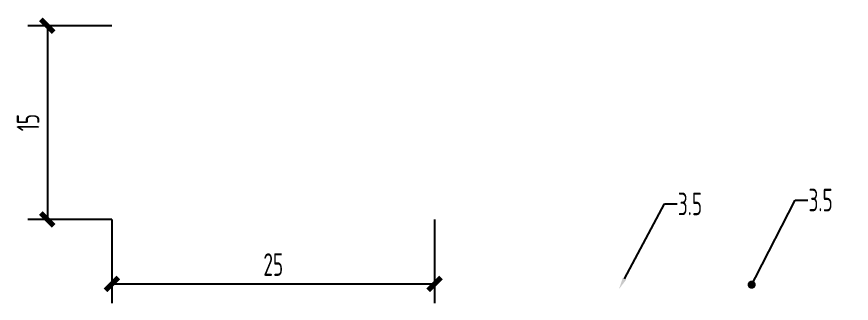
# Model space of a CAD drawing. Extents: x -337 to 273738, y -225 to 2088994.
# Drawn here: x 44461 to 44525.6, y 277060.1 to 277082.3 of the extents above; entities that cross this region are included whole.
import ezdxf
from ezdxf import colors
from ezdxf.entities.mleader import LeaderData, LeaderLine
from ezdxf.math import Vec2, Vec3

# ---------------------------------------------------------------- set-up
doc = ezdxf.new("R2010")
doc.units = 0
doc.header["$LTSCALE"] = 1000
doc.layers.get('0').update_dxf_attribs({"linetype": 'CONTINUOUS'})
doc.layers.get('Defpoints').update_dxf_attribs({"linetype": 'CONTINUOUS'})
doc.layers.add('E-REQU-DIMS', color=30, linetype='CONTINUOUS')
doc.styles.add('TH-STYLE3', font='tssdeng.shx', dxfattribs={"width": 0.65, "bigfont": 'tssdchn.shx'})
doc.dimstyles.new('E-DIMA05', dxfattribs={"dimscale": 0.5, "dimtxt": 3.5, "dimasz": 2, "dimexe": 3, "dimexo": 0, "dimgap": 1.25, "dimtad": 1, "dimdec": 1, "dimrnd": 1, "dimdsep": 46, "dimtxsty": 'TH-STYLE3', "dimblk1": 'ARCHTICK', "dimblk2": 'ARCHTICK', "dimsah": 1, "dimcen": 0, "dimclrt": 6, "dimadec": 0, "dimazin": 0, "dimtfac": 1, "dimtdec": 1, "dimtix": 1, "dimtmove": 2, "dimatfit": 3, "dimldrblk": 'ARCHTICK', "dimfxl": 1, "dimtolj": 1, "dimarcsym": 0})

# ---------------------------------------------------------------- blocks, each defined once
blk = doc.blocks.new('_ArchTick')
at = {"color": 0, "linetype": 'ByBlock', "const_width": 0.4}
blk.add_lwpolyline([(-0.5, -0.5), (0.5, 0.5)], dxfattribs=at)
blk = doc.blocks.new('*D508')
at = {"layer": 'Defpoints', "color": 0, "transparency": 16777216}
for p in [(44468.344, 277066.614), (44493.349, 277066.614), (44493.349, 277061.614)]:
    blk.add_point(p, dxfattribs=at)
at = {"layer": 'E-REQU-DIMS', "color": 0, "lineweight": -2, "transparency": 16777216}
for p, q in [((44468.344, 277066.614), (44468.344, 277060.114)), ((44493.349, 277066.614), (44493.349, 277060.114)), ((44468.344, 277061.614), (44493.349, 277061.614))]:
    blk.add_line(p, q, dxfattribs=at)
at = {"layer": 'E-REQU-DIMS', "color": 0, "lineweight": -2, "transparency": 16777216, "rotation": 180}
blk.add_blockref('_ArchTick', (44468.344, 277061.614), dxfattribs=at)
at = {"layer": 'E-REQU-DIMS', "color": 0, "lineweight": -2, "transparency": 16777216}
blk.add_blockref('_ArchTick', (44493.349, 277061.614), dxfattribs=at)
at = {"layer": 'E-REQU-DIMS', "color": 6, "transparency": 16777216, "insert": (44480.847, 277063.114), "char_height": 1.75, "attachment_point": 5, "style": 'TH-STYLE3'}
blk.add_mtext('\\A1;25', dxfattribs=at)
blk = doc.blocks.new('*D509')
at = {"layer": 'Defpoints', "color": 0, "transparency": 16777216}
for p in [(44468.344, 277081.614), (44463.344, 277066.614), (44468.344, 277066.614)]:
    blk.add_point(p, dxfattribs=at)
at = {"layer": 'E-REQU-DIMS', "color": 0, "lineweight": -2, "transparency": 16777216}
for p, q in [((44468.344, 277081.614), (44461.844, 277081.614)), ((44463.344, 277081.614), (44463.344, 277066.614)), ((44468.344, 277066.614), (44461.844, 277066.614))]:
    blk.add_line(p, q, dxfattribs=at)
for p, rotation in [((44463.344, 277081.614), 90), ((44463.344, 277066.614), 270)]:
    blk.add_blockref('_ArchTick', p, dxfattribs=dict(at, rotation=rotation))
at = {"layer": 'E-REQU-DIMS', "color": 6, "transparency": 16777216, "insert": (44461.844, 277074.114), "char_height": 1.75, "attachment_point": 5, "rotation": 90, "style": 'TH-STYLE3'}
blk.add_mtext('\\A1;15', dxfattribs=at)
blk = doc.blocks.new('_Dot')
at = {"color": 0, "linetype": 'ByBlock', "lineweight": -2}
blk.add_line((-0.5, 0), (-1, 0), dxfattribs=at)
at = {"color": 0, "linetype": 'ByBlock', "const_width": 0.5}
blk.add_lwpolyline([(-0.25, 0, 1), (0.25, 0, 1)], format="xyb", close=True, dxfattribs=at)
blk = doc.blocks.new('标注图名图签索引')
at = {"layer": 'E-REQU-DIMS'}
dim = blk.add_linear_dim(base=(29444.53, -13415.575), p1=(29449.53, -13400.575), p2=(29449.53, -13415.575), angle=270, dimstyle='E-DIMA05', dxfattribs=at)
dim.commit()
dim.dimension.update_dxf_attribs({"geometry": '*D509', "text_midpoint": (29443.03, -13408.075), "insert": (-15018.814, -290482.188)})
dim = blk.add_linear_dim(base=(29474.535, -13420.575), p1=(29449.53, -13415.575), p2=(29474.535, -13415.575), dimstyle='E-DIMA05', dxfattribs=at)
dim.commit()
dim.dimension.update_dxf_attribs({"geometry": '*D508', "text_midpoint": (29462.033, -13419.075), "insert": (-15018.814, -290482.188)})
ml = blk.add_multileader_mtext('Standard', dxfattribs=at)
ml.set_content('3.5', color=6, style='TH-STYLE3')
ml.set_leader_properties()
ml.build(insert=Vec2(0, 0))
ml.multileader.update_dxf_attribs({"dogleg_length": 2, "arrow_head_size": 0.9, "scale": 0.5})
ctx = ml.context
ctx.base_point, ctx.scale, ctx.char_height, ctx.arrow_head_size, ctx.landing_gap_size, ctx.plane_origin = Vec3(29493.333, -13414.376), 0.5, 1.75, 0.9, 0.045, Vec3(29488.812, -13420.975)
notes = []
notes.append((ctx, [(0, (1, 1, 0), (29492.333, -13414.376), (1, 0), 1, [(0, [(29488.812, -13420.975)], 0, [])])]))
ctx.mtext.insert, ctx.mtext.flow_direction = Vec3(29493.378, -13413.501), 5
ml = blk.add_multileader_mtext('Standard', dxfattribs=at)
ml.set_content('3.5', color=6, style='TH-STYLE3')
ml.set_leader_properties()
ml.set_arrow_properties(name='DOT')
ml.build(insert=Vec2(0, 0))
ml.multileader.update_dxf_attribs({"dogleg_length": 2, "arrow_head_size": 0.625, "scale": 0.5})
ctx = ml.context
ctx.base_point, ctx.scale, ctx.char_height, ctx.arrow_head_size, ctx.landing_gap_size, ctx.plane_origin = Vec3(29503.454, -13414.074), 0.5, 1.75, 0.625, 0.045, Vec3(29499.093, -13420.632)
notes.append((ctx, [(0, (1, 1, 0), (29502.454, -13414.074), (1, 0), 1, [(0, [(29499.093, -13420.632)], 0, [])])]))
ctx.mtext.insert, ctx.mtext.flow_direction = Vec3(29503.499, -13413.199), 5
for ctx, leaders in notes:
    for number, flags, end, landing, length, lines in leaders:
        leader = LeaderData()
        leader.index, (leader.has_last_leader_line, leader.has_dogleg_vector, leader.attachment_direction) = number, flags
        leader.last_leader_point, leader.dogleg_vector, leader.dogleg_length = Vec3(end), Vec3(landing), length
        for number, points, colour, breaks in lines:
            line = LeaderLine()
            line.index, line.vertices, line.color, line.breaks = number, Vec3.list(points), colors.encode_raw_color(colour), breaks
            leader.lines.append(line)
        ctx.leaders.append(leader)

msp = doc.modelspace()

# ---------------------------------------------------------------- block references
msp.add_blockref('标注图名图签索引', (15018.814, 290482.188))

doc.saveas('drawing.dxf')
